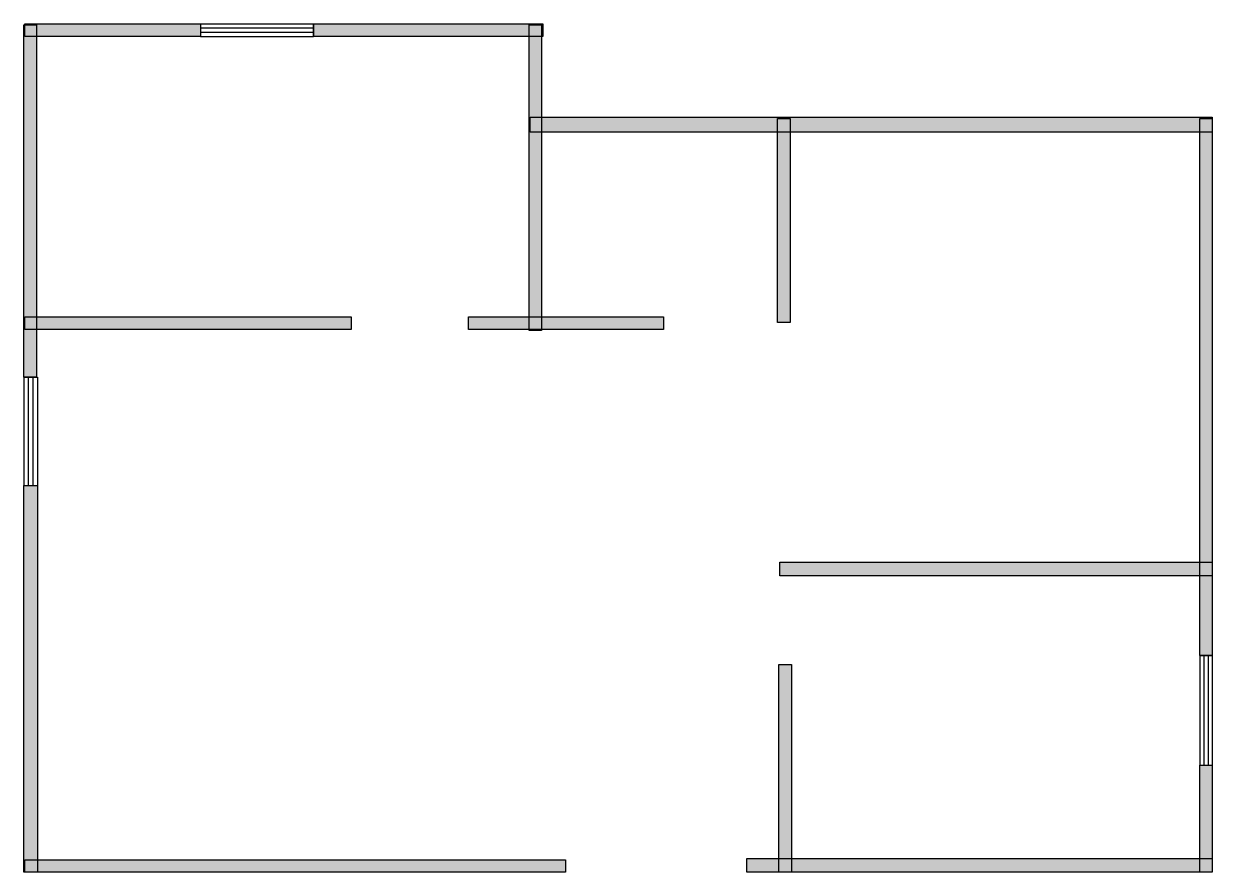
# Model space of a CAD drawing. Header units: centimetres. Extents: x 1 to 1422, y 0 to 1015.
import ezdxf

# ---------------------------------------------------------------- set-up
doc = ezdxf.new("R2010")
doc.units = ezdxf.units.CM
doc.layers.add('WALL', color=7, linetype='Continuous')
doc.layers.add('WINDOW', color=5, linetype='Continuous')

msp = doc.modelspace()

# ---------------------------------------------------------------- hatches: boundary and pattern name
at = {"layer": 'WALL'}
h = msp.add_hatch(color=256, dxfattribs=at)
h.dxf.hatch_style = 1
h.paths.add_polyline_path([(1.4, 1013.2), (16.4, 1013.2), (16.4, 591.8), (1.4, 591.8)])
h = msp.add_hatch(color=256, dxfattribs=at)
h.dxf.hatch_style = 1
h.paths.add_polyline_path([(2.7, 1014.5), (212.7, 1014.5), (212.7, 999.5), (2.7, 999.5)])
h = msp.add_hatch(color=256, dxfattribs=at)
h.dxf.hatch_style = 1
h.paths.add_polyline_path([(347.7, 1014.5), (621.8, 1014.5), (621.8, 999.5), (347.7, 999.5)])
h = msp.add_hatch(color=256, dxfattribs=at)
h.dxf.hatch_style = 1
h.paths.add_polyline_path([(605.5, 1013.2), (620.5, 1013.2), (620.5, 647.7), (605.5, 647.7)])
h = msp.add_hatch(color=256, dxfattribs=at)
h.dxf.hatch_style = 1
h.paths.add_polyline_path([(606.8, 902.7), (1422.3, 902.7), (1422.3, 885), (606.8, 885)])
h = msp.add_hatch(color=256, dxfattribs=at)
h.dxf.hatch_style = 1
h.paths.add_polyline_path([(902.7, 901.4), (917.7, 901.4), (917.7, 657.3), (902.7, 657.3)])
h = msp.add_hatch(color=256, dxfattribs=at)
h.dxf.hatch_style = 1
h.paths.add_polyline_path([(1407.3, 901.4), (1422.3, 901.4), (1422.3, 259.1), (1407.3, 259.1)])
h = msp.add_hatch(color=256, dxfattribs=at)
h.dxf.hatch_style = 1
h.paths.add_polyline_path([(2.7, 664.1), (392.7, 664.1), (392.7, 649.1), (2.7, 649.1)])
h = msp.add_hatch(color=256, dxfattribs=at)
h.dxf.hatch_style = 1
h.paths.add_polyline_path([(533.2, 664.1), (766.4, 664.1), (766.4, 649.1), (533.2, 649.1)])
h = msp.add_hatch(color=256, dxfattribs=at)
h.dxf.hatch_style = 1
h.paths.add_polyline_path([(1.4, 462.3), (17.7, 462.3), (17.7, 0), (1.4, 0)])
h = msp.add_hatch(color=256, dxfattribs=at)
h.dxf.hatch_style = 1
h.paths.add_polyline_path([(905.5, 370.9), (1422.3, 370.9), (1422.3, 354.5), (905.5, 354.5)])
h = msp.add_hatch(color=256, dxfattribs=at)
h.dxf.hatch_style = 1
h.paths.add_polyline_path([(904.1, 248.2), (919.1, 248.2), (919.1, 0), (904.1, 0)])
h = msp.add_hatch(color=256, dxfattribs=at)
h.dxf.hatch_style = 1
h.paths.add_polyline_path([(1407.3, 128.2), (1422.3, 128.2), (1422.3, 0), (1407.3, 0)])
h = msp.add_hatch(color=256, dxfattribs=at)
h.dxf.hatch_style = 1
h.paths.add_polyline_path([(2.7, 15), (649.1, 15), (649.1, 0), (2.7, 0)])
h = msp.add_hatch(color=256, dxfattribs=at)
h.dxf.hatch_style = 1
h.paths.add_polyline_path([(865.9, 16.4), (1422.3, 16.4), (1422.3, 0), (865.9, 0)])

# ---------------------------------------------------------------- linework, layer by layer
for points in [[(1.4, 1013.2), (16.4, 1013.2), (16.4, 591.8), (1.4, 591.8)], [(2.7, 1014.5), (212.7, 1014.5), (212.7, 999.5), (2.7, 999.5)], [(347.7, 1014.5), (621.8, 1014.5), (621.8, 999.5), (347.7, 999.5)], [(605.5, 1013.2), (620.5, 1013.2), (620.5, 647.7), (605.5, 647.7)], [(606.8, 902.7), (1422.3, 902.7), (1422.3, 885), (606.8, 885)], [(902.7, 901.4), (917.7, 901.4), (917.7, 657.3), (902.7, 657.3)], [(1407.3, 901.4), (1422.3, 901.4), (1422.3, 259.1), (1407.3, 259.1)], [(2.7, 664.1), (392.7, 664.1), (392.7, 649.1), (2.7, 649.1)], [(533.2, 664.1), (766.4, 664.1), (766.4, 649.1), (533.2, 649.1)], [(1.4, 462.3), (17.7, 462.3), (17.7, 0), (1.4, 0)], [(905.5, 370.9), (1422.3, 370.9), (1422.3, 354.5), (905.5, 354.5)], [(904.1, 248.2), (919.1, 248.2), (919.1, 0), (904.1, 0)], [(1407.3, 128.2), (1422.3, 128.2), (1422.3, 0), (1407.3, 0)], [(2.7, 15), (649.1, 15), (649.1, 0), (2.7, 0)], [(865.9, 16.4), (1422.3, 16.4), (1422.3, 0), (865.9, 0)]]:
    msp.add_lwpolyline(points, close=True, dxfattribs=at)
at = {"layer": 'WINDOW'}
for p, q in [((212.7, 1014.5), (347.7, 1014.5)), ((212.7, 1014.5), (212.7, 999.5)), ((212.7, 1009.5), (347.7, 1009.5)), ((347.7, 1014.5), (347.7, 999.5)), ((212.7, 1004.5), (347.7, 1004.5)), ((212.7, 999.5), (347.7, 999.5)), ((1.4, 591.8), (1.4, 462.3)), ((1.4, 591.8), (17.7, 591.8)), ((6.8, 591.8), (6.8, 462.3)), ((12.3, 591.8), (12.3, 462.3)), ((17.7, 591.8), (17.7, 462.3)), ((1.4, 462.3), (17.7, 462.3)), ((1407.3, 259.1), (1407.3, 128.2)), ((1407.3, 259.1), (1422.3, 259.1)), ((1412.3, 259.1), (1412.3, 128.2)), ((1417.3, 259.1), (1417.3, 128.2)), ((1422.3, 259.1), (1422.3, 128.2)), ((1407.3, 128.2), (1422.3, 128.2))]:
    msp.add_line(p, q, dxfattribs=at)

doc.saveas('drawing.dxf')
